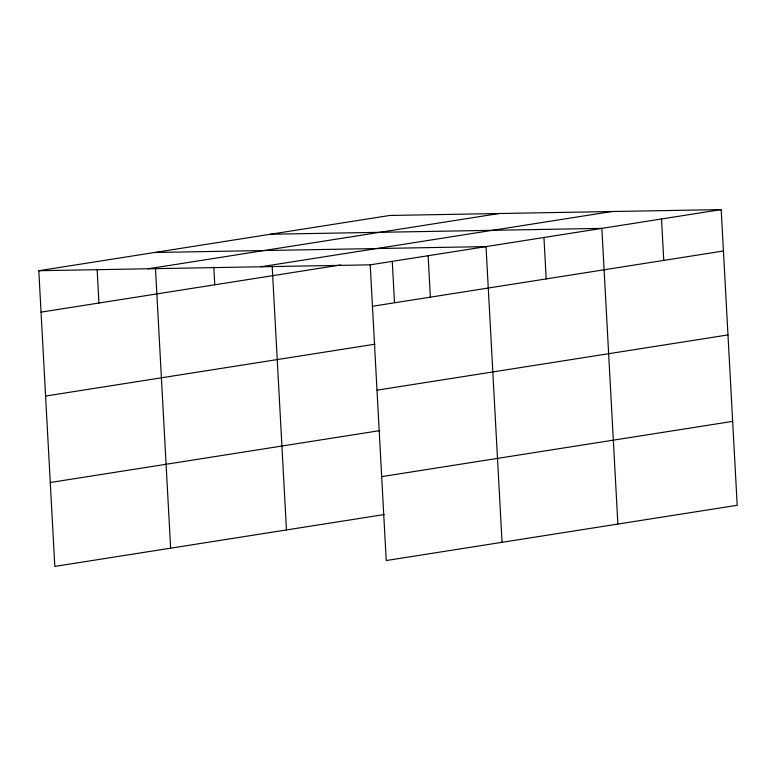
<?xml version="1.0" encoding="UTF-8"?>
<svg xmlns="http://www.w3.org/2000/svg" width="776" height="776" viewBox="0 0 776 776"><rect width="100%" height="100%" fill="white"/><g stroke="black" fill="none" stroke-linecap="round" stroke-linejoin="round"><path stroke-width="1.16" d="M384.314 514.537L54.815 566.412L38.8 270.717L389.775 215.456L721.185 209.588L737.2 505.283L386.225 560.544L370.21 264.839L721.185 209.588M148.167 268.777L499.143 213.526M260.843 266.779L611.818 211.528M41.041 312.146L340.703 264.965M372.451 306.268L723.426 251.007M45.59 396.051L375.08 344.175M377 390.173L727.975 334.922M50.265 482.507L379.765 430.631M381.685 476.629L732.66 421.368M270.446 234.245L601.856 228.377L617.871 524.072M154.618 252.481L486.028 246.603L502.043 542.308M38.8 270.717L370.21 264.839M661.521 218.977L663.761 260.406M543.947 237.485L546.188 278.914M428.119 255.721L430.37 297.15M392.278 261.677L394.489 302.436M272.172 266.207L286.46 529.95M213.817 267.041L214.777 284.792M155.452 267.865L170.633 548.176M97.155 269.883L98.95 303.028"/></g></svg>
